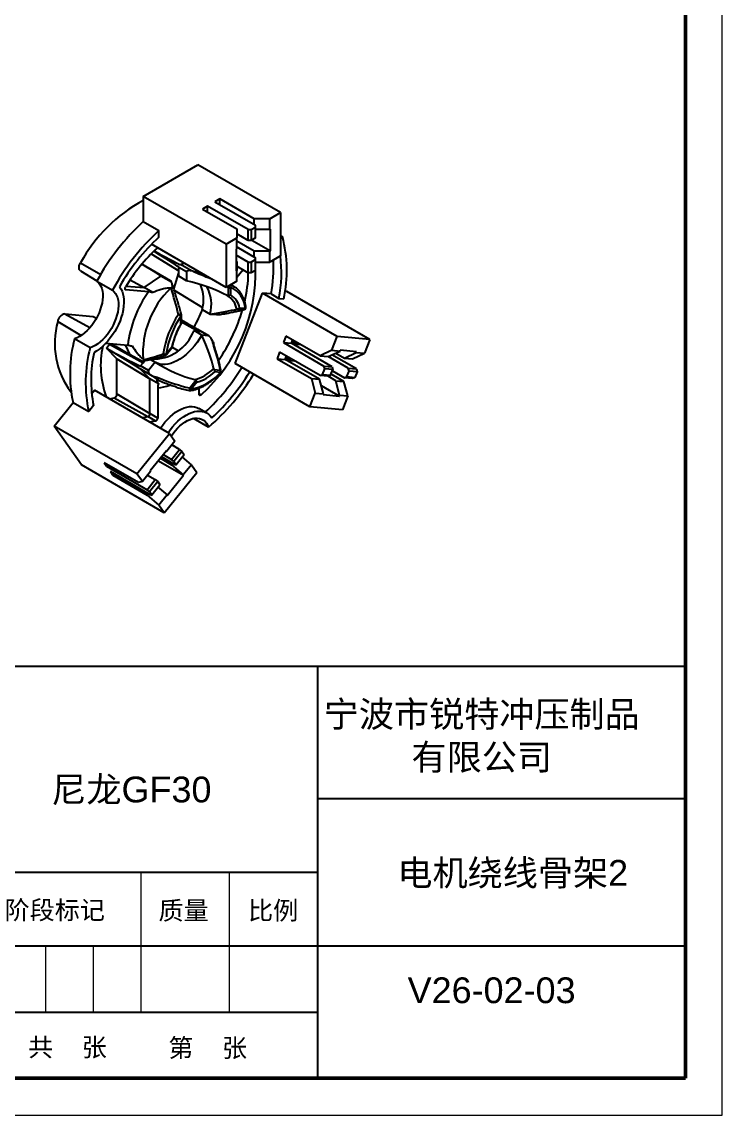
# Model space of a CAD drawing. Header units: millimetres. Extents: x 2522 to 3192, y 1532 to 1650.
# Drawn here: x 3153.6 to 3191.7, y 1531.6 to 1591 of the extents above; entities that cross this region are included whole.
import ezdxf

# ---------------------------------------------------------------- set-up
doc = ezdxf.new("R2010")
doc.units = ezdxf.units.MM
for name, color, linetype, lineweight in [('实线', 7, 'Continuous', 25), ('引导线', 6, 'Continuous', 9), ('文本', 3, 'Continuous', 15), ('粗实线', 9, 'Continuous', 50)]:
    doc.layers.add(name, color=color, linetype=linetype, lineweight=lineweight)
doc.styles.get("Standard").update_dxf_attribs({"font": 'arial.ttf'})

msp = doc.modelspace()

# ---------------------------------------------------------------- linework, layer by layer
at = {"color": 7, "linetype": 'Continuous', "lineweight": 25}
for p, q in [((3160.2063, 1581.5349), (3163.1761, 1583.2494)), ((3167.6733, 1580.6532), (3163.1761, 1583.2494)), ((3164.7035, 1578.9387), (3160.2063, 1581.5349)), ((3160.2063, 1581.5349), (3160.2063, 1580.171)), ((3164.3747, 1581.3941), (3164.0989, 1581.2349)), ((3164.0989, 1581.2349), (3166.3051, 1579.9613)), ((3166.2414, 1580.3164), (3164.3747, 1581.3941)), ((3164.3747, 1581.0757), (3164.3747, 1581.3941)), ((3163.6958, 1581.0022), (3163.4201, 1580.843)), ((3163.4201, 1580.843), (3165.2868, 1579.7654)), ((3165.902, 1579.7286), (3163.6958, 1581.0022)), ((3163.6958, 1580.6838), (3163.6958, 1581.0022)), ((3167.09, 1580.3164), (3167.6733, 1580.6532)), ((3167.6733, 1580.6532), (3167.6733, 1578.3016)), ((3160.2063, 1580.171), (3161.0548, 1579.6812)), ((3167.09, 1580.3164), (3166.2414, 1580.3164)), ((3166.2414, 1579.998), (3166.2414, 1580.3164)), ((3167.09, 1579.7285), (3167.09, 1580.3164)), ((3161.0548, 1579.3241), (3161.0548, 1579.6812)), ((3165.2868, 1579.7654), (3165.2868, 1579.2755)), ((3165.902, 1579.1407), (3165.2868, 1579.4958)), ((3165.902, 1579.7286), (3166.0717, 1579.7286)), ((3165.902, 1579.1407), (3165.902, 1579.7286)), ((3166.0717, 1579.7286), (3166.3051, 1579.8633)), ((3166.0717, 1579.7286), (3166.0717, 1579.1407)), ((3166.3051, 1579.8633), (3166.3051, 1579.9613)), ((3166.3051, 1579.2754), (3166.3051, 1579.8633)), ((3167.09, 1579.7285), (3166.3051, 1579.7285)), ((3167.1218, 1579.7469), (3167.09, 1579.7285)), ((3167.1218, 1578.5711), (3167.1218, 1579.7469)), ((3164.7035, 1576.5871), (3160.6488, 1578.9278)), ((3164.7035, 1578.9387), (3165.2868, 1579.2755)), ((3164.7035, 1578.9387), (3164.7035, 1576.5871)), ((3165.2868, 1578.6876), (3165.2868, 1579.2755)), ((3166.2414, 1578.5527), (3165.2868, 1579.1038)), ((3166.0717, 1579.1407), (3165.902, 1579.1407)), ((3166.3051, 1579.2754), (3166.0717, 1579.1407)), ((3166.1034, 1579.159), (3167.1218, 1578.5711)), ((3167.6733, 1579.398), (3167.7676, 1579.3436)), ((3167.7676, 1579.3436), (3167.6733, 1579.2699)), ((3160.6371, 1578.4129), (3162.1367, 1577.4888)), ((3165.2868, 1578.6876), (3165.255, 1578.6692)), ((3165.255, 1578.6692), (3165.255, 1577.4934)), ((3165.902, 1577.9649), (3165.255, 1578.3384)), ((3165.2868, 1578.7854), (3166.3051, 1578.1976)), ((3167.09, 1578.5527), (3166.2414, 1578.5527)), ((3166.2414, 1578.2343), (3166.2414, 1578.5527)), ((3167.1218, 1578.5711), (3167.09, 1578.5527)), ((3167.09, 1577.9648), (3167.09, 1578.5527)), ((3167.6733, 1578.3016), (3167.09, 1577.9648)), ((3161.6882, 1576.9463), (3160.1242, 1577.8492)), ((3162.5609, 1577.4306), (3162.1367, 1577.6755)), ((3162.1367, 1577.4888), (3162.1367, 1577.6755)), ((3162.817, 1577.4884), (3162.2304, 1577.8271)), ((3165.255, 1578.02), (3165.2868, 1578.0016)), ((3165.2868, 1578.0016), (3165.2868, 1577.5118)), ((3165.2868, 1577.7321), (3165.902, 1577.377)), ((3165.902, 1577.9649), (3166.0717, 1577.9649)), ((3165.902, 1577.377), (3165.902, 1577.9649)), ((3166.3051, 1578.0996), (3166.0717, 1577.9649)), ((3166.0717, 1577.9649), (3166.0717, 1577.377)), ((3166.3051, 1578.0996), (3166.3051, 1578.1976)), ((3166.3051, 1577.5117), (3166.3051, 1578.0996)), ((3166.3051, 1577.9648), (3167.09, 1577.9648)), ((3156.7852, 1577.4894), (3157.6873, 1576.9426)), ((3160.2487, 1576.5734), (3161.152, 1577.2045)), ((3161.7386, 1576.8659), (3161.152, 1577.2045)), ((3161.8578, 1576.4986), (3162.1367, 1577.383)), ((3162.1367, 1577.1948), (3162.1367, 1577.4888)), ((3162.5609, 1576.9499), (3162.1367, 1577.1948)), ((3162.5609, 1577.4306), (3162.5609, 1576.9499)), ((3162.9214, 1577.4676), (3162.817, 1577.4884)), ((3165.2868, 1577.5118), (3165.255, 1577.4934)), ((3165.2868, 1577.1464), (3165.6084, 1577.5465)), ((3165.2868, 1576.9239), (3165.2868, 1577.5118)), ((3166.0717, 1577.377), (3165.902, 1577.377)), ((3166.3051, 1577.5117), (3166.0717, 1577.377)), ((3157.6747, 1576.9198), (3158.5233, 1576.43)), ((3159.2713, 1576.6608), (3160.2487, 1576.5734)), ((3159.4853, 1576.995), (3160.2487, 1576.5734)), ((3160.7189, 1576.302), (3160.2487, 1576.5734)), ((3161.7666, 1576.801), (3161.7386, 1576.8659)), ((3165.2868, 1576.9239), (3164.7035, 1576.5871)), ((3164.8363, 1576.1231), (3164.8363, 1576.5669)), ((3164.9522, 1576.5848), (3164.9522, 1576.1765)), ((3165.2111, 1576.5892), (3164.988, 1576.7513)), ((3160.4896, 1576.3449), (3159.2517, 1576.4556)), ((3161.8777, 1576.438), (3163.4282, 1575.4888)), ((3164.7697, 1576.1422), (3164.7796, 1576.1366)), ((3165.1942, 1572.4451), (3166.6791, 1576.2723)), ((3167.1521, 1576.23), (3166.6791, 1576.2723)), ((3170.7521, 1573.9211), (3166.6791, 1576.2723)), ((3167.1521, 1576.23), (3167.5763, 1575.9851)), ((3167.5763, 1575.9851), (3167.8442, 1575.9612)), ((3168.0185, 1576.3595), (3167.9149, 1576.3688)), ((3172.5157, 1573.7634), (3168.0185, 1576.3595)), ((3163.4081, 1575.3858), (3163.8324, 1575.1409)), ((3165.668, 1575.3835), (3165.3352, 1575.4132)), ((3165.4409, 1575.4811), (3165.7472, 1575.4537)), ((3155.9409, 1575.1473), (3157.4741, 1575.0102)), ((3157.4741, 1575.0102), (3157.6549, 1574.9112)), ((3162.2486, 1574.6157), (3162.2486, 1575.024)), ((3162.2837, 1574.6362), (3162.2837, 1575.073)), ((3162.2837, 1574.7182), (3163.1831, 1574.2179)), ((3163.8324, 1575.1409), (3164.1929, 1575.1086)), ((3164.557, 1575.1405), (3164.4752, 1575.1292)), ((3164.6095, 1575.1546), (3164.557, 1575.1405)), ((3164.7091, 1575.1756), (3164.7411, 1575.1816)), ((3163.3869, 1573.9927), (3162.9626, 1574.2376)), ((3162.9626, 1574.2376), (3163.1831, 1574.2179)), ((3163.77, 1573.9521), (3163.1752, 1574.2955)), ((3163.1831, 1574.2179), (3163.3231, 1574.2054)), ((3163.7474, 1573.9604), (3163.3231, 1574.2054)), ((3157.3118, 1573.3075), (3156.4633, 1573.7974)), ((3158.1645, 1573.5545), (3159.3653, 1573.4471)), ((3163.7474, 1573.9604), (3163.3869, 1573.9927)), ((3163.9796, 1573.6523), (3163.936, 1573.7394)), ((3167.9572, 1573.9451), (3167.8193, 1573.5897)), ((3167.8193, 1573.5897), (3170.0255, 1572.3161)), ((3167.8193, 1573.5897), (3168.2602, 1573.5503)), ((3169.824, 1572.8675), (3167.9572, 1573.9451)), ((3168.2602, 1573.5503), (3168.3299, 1573.7299)), ((3170.4664, 1572.2767), (3168.2602, 1573.5503)), ((3168.294, 1573.6372), (3168.5304, 1573.5008)), ((3168.5318, 1573.6134), (3168.5203, 1573.5836)), ((3170.4604, 1573.1693), (3170.7521, 1573.9211)), ((3172.5157, 1573.7634), (3170.7521, 1573.9211)), ((3172.5157, 1573.7634), (3172.224, 1573.0116)), ((3158.1999, 1573.2883), (3158.3661, 1573.495)), ((3158.1999, 1573.2883), (3158.4102, 1573.1618)), ((3158.7744, 1572.7067), (3158.1999, 1573.2883)), ((3158.3661, 1573.495), (3160.1993, 1572.4954)), ((3159.1883, 1573.0979), (3160.0445, 1572.6036)), ((3160.0804, 1572.5921), (3159.4938, 1572.9308)), ((3161.4536, 1572.9751), (3161.7598, 1573.356)), ((3161.4623, 1572.9489), (3161.7864, 1573.3521)), ((3161.7732, 1573.3356), (3162.0748, 1573.1573)), ((3167.6178, 1573.0703), (3167.4799, 1572.7149)), ((3169.824, 1571.7967), (3167.6178, 1573.0703)), ((3168.5436, 1573.4967), (3168.7689, 1573.4765)), ((3170.4604, 1573.1693), (3169.824, 1572.8675)), ((3170.2649, 1572.828), (3170.9013, 1573.1299)), ((3170.4604, 1573.1693), (3170.9013, 1573.1299)), ((3171.7891, 1572.1584), (3170.4649, 1572.9229)), ((3170.674, 1573.0221), (3171.1467, 1572.7492)), ((3170.9013, 1573.1299), (3170.9172, 1573.1709)), ((3171.799, 1573.092), (3170.9172, 1573.1709)), ((3171.1467, 1572.7492), (3171.7831, 1573.051)), ((3171.5876, 1572.7098), (3172.224, 1573.0116)), ((3171.7831, 1573.051), (3171.799, 1573.092)), ((3171.7831, 1573.051), (3172.224, 1573.0116)), ((3158.7744, 1572.7067), (3160.5669, 1571.6232)), ((3158.7744, 1570.7997), (3158.7744, 1572.7067)), ((3160.0592, 1572.3212), (3160.1993, 1572.4954)), ((3160.4835, 1572.0762), (3160.0592, 1572.3212)), ((3160.131, 1572.5854), (3160.0804, 1572.5921)), ((3160.1993, 1572.4954), (3160.2964, 1572.6162)), ((3160.844, 1572.5247), (3160.4835, 1572.0762)), ((3160.588, 1572.6725), (3160.844, 1572.5247)), ((3160.7684, 1572.6523), (3160.7684, 1572.7141)), ((3169.2671, 1570.0938), (3165.1942, 1572.4451)), ((3167.4799, 1572.7149), (3169.3467, 1571.6373)), ((3167.4799, 1572.7149), (3167.9208, 1572.6755)), ((3167.9208, 1572.6755), (3167.9905, 1572.8552)), ((3169.7876, 1571.5978), (3167.9208, 1572.6755)), ((3167.9546, 1572.7624), (3168.191, 1572.626)), ((3168.1924, 1572.7386), (3168.1809, 1572.7088)), ((3168.2042, 1572.6219), (3168.4295, 1572.6017)), ((3169.824, 1572.8675), (3170.2649, 1572.828)), ((3171.3482, 1572.1979), (3170.2551, 1572.8289)), ((3171.1467, 1572.7492), (3171.5876, 1572.7098)), ((3160.5669, 1571.6232), (3160.033, 1572.1636)), ((3160.6196, 1571.8249), (3160.033, 1572.1636)), ((3160.7084, 1571.7639), (3160.6196, 1571.8249)), ((3164.0569, 1572.1185), (3164.3897, 1572.0888)), ((3164.3954, 1571.9696), (3164.0891, 1571.997)), ((3169.824, 1571.7967), (3169.9513, 1571.8571)), ((3170.2649, 1571.7573), (3169.824, 1571.7967)), ((3169.9513, 1571.8571), (3170.0679, 1572.1578)), ((3169.9513, 1571.8571), (3170.3922, 1571.8177)), ((3170.0679, 1572.1578), (3170.0255, 1572.3161)), ((3170.0255, 1572.3161), (3170.4664, 1572.2767)), ((3170.5088, 1572.1184), (3170.0679, 1572.1578)), ((3170.6694, 1571.519), (3170.2551, 1571.7582)), ((3170.3922, 1571.8177), (3170.2649, 1571.7573)), ((3170.3922, 1571.8177), (3170.5088, 1572.1184)), ((3171.1103, 1571.4796), (3170.4164, 1571.8802)), ((3170.4664, 1572.2767), (3170.5088, 1572.1184)), ((3170.4861, 1572.0598), (3171.1467, 1571.6784)), ((3171.1467, 1571.6784), (3171.274, 1571.7388)), ((3171.274, 1571.7388), (3171.3907, 1572.0395)), ((3171.274, 1571.7388), (3171.7149, 1571.6994)), ((3171.3907, 1572.0395), (3171.3482, 1572.1979)), ((3171.3482, 1572.1979), (3171.7891, 1572.1584)), ((3171.8316, 1572.0001), (3171.3907, 1572.0395)), ((3171.8316, 1572.0001), (3171.7149, 1571.6994)), ((3171.7891, 1572.1584), (3171.8316, 1572.0001)), ((3161.0371, 1571.3518), (3160.5669, 1571.6232)), ((3160.5669, 1569.7281), (3160.5669, 1571.6232)), ((3160.9912, 1571.1339), (3160.9912, 1569.4832)), ((3161.0067, 1571.5313), (3160.993, 1571.536)), ((3162.7262, 1571.1285), (3163.059, 1571.5425)), ((3163.1116, 1571.4327), (3162.8054, 1571.0517)), ((3169.3467, 1571.6373), (3169.5588, 1570.8456)), ((3169.3467, 1571.6373), (3169.7876, 1571.5978)), ((3169.9997, 1570.8062), (3169.7876, 1571.5978)), ((3169.8793, 1571.2557), (3170.8656, 1570.6863)), ((3170.8815, 1570.7273), (3170.6694, 1571.519)), ((3170.6694, 1571.519), (3171.1103, 1571.4796)), ((3171.3225, 1570.6879), (3171.1103, 1571.4796)), ((3171.5876, 1571.639), (3171.1467, 1571.6784)), ((3171.7149, 1571.6994), (3171.5876, 1571.639)), ((3157.3969, 1570.8106), (3157.5518, 1571.0032)), ((3161.6247, 1568.652), (3157.5518, 1571.0032)), ((3158.6236, 1570.5837), (3160.4572, 1569.5711)), ((3158.7744, 1570.7997), (3160.5669, 1569.7281)), ((3163.2398, 1570.7813), (3163.2398, 1571.1185)), ((3169.2671, 1570.0938), (3169.5588, 1570.8456)), ((3169.5588, 1570.8456), (3169.9997, 1570.8062)), ((3169.9838, 1570.7652), (3169.9997, 1570.8062)), ((3169.9838, 1570.7652), (3170.8656, 1570.6863)), ((3170.8656, 1570.6863), (3170.8815, 1570.7273)), ((3170.8815, 1570.7273), (3171.3225, 1570.6879)), ((3171.3225, 1570.6879), (3171.0308, 1569.9361)), ((3155.3639, 1569.0542), (3156.3868, 1570.3266)), ((3156.3868, 1570.3266), (3157.2353, 1569.8368)), ((3157.5031, 1570.17), (3157.2353, 1569.8368)), ((3163.6496, 1569.7641), (3163.2254, 1570.009)), ((3171.0308, 1569.9361), (3169.2671, 1570.0938)), ((3160.8815, 1569.3262), (3160.4572, 1569.5711)), ((3160.9912, 1569.4832), (3160.5669, 1569.7281)), ((3163.7512, 1568.9916), (3162.9299, 1569.4657)), ((3159.8611, 1566.458), (3155.3639, 1569.0542)), ((3156.8488, 1566.9414), (3155.3639, 1569.0542)), ((3159.8611, 1566.458), (3161.6247, 1568.652)), ((3161.9164, 1568.237), (3161.4755, 1567.6885)), ((3161.6247, 1568.652), (3161.9164, 1568.237)), ((3161.4596, 1567.7111), (3160.5778, 1566.6141)), ((3161.4755, 1567.6885), (3161.432, 1567.6768)), ((3161.4596, 1567.7111), (3161.4755, 1567.6885)), ((3161.7407, 1567.2394), (3162.1816, 1567.7879)), ((3162.1816, 1567.7879), (3161.7539, 1568.0348)), ((3162.3089, 1567.6786), (3161.8679, 1567.1301)), ((3162.1816, 1567.7879), (3162.3089, 1567.6786)), ((3162.3089, 1567.6786), (3162.4255, 1567.5126)), ((3159.9406, 1565.9861), (3158.0739, 1567.0638)), ((3158.0739, 1567.0638), (3158.2118, 1566.8676)), ((3161.0263, 1567.1721), (3162.393, 1566.3831)), ((3161.1321, 1567.3038), (3161.7407, 1566.9525)), ((3161.9422, 1566.9527), (3161.1962, 1567.3834)), ((3161.2897, 1567.4998), (3161.7407, 1567.2394)), ((3161.8679, 1567.1301), (3161.7407, 1567.2394)), ((3161.8047, 1567.0321), (3161.7407, 1566.9525)), ((3161.8679, 1567.1301), (3161.9846, 1566.9641)), ((3161.9846, 1566.9641), (3162.4255, 1567.5126)), ((3162.818, 1566.9542), (3162.3203, 1567.3817)), ((3161.346, 1564.3452), (3156.8488, 1566.9414)), ((3158.2758, 1566.9472), (3158.2118, 1566.8676)), ((3158.2118, 1566.8676), (3160.4179, 1565.594)), ((3158.4133, 1566.5808), (3158.5512, 1566.3847)), ((3160.6195, 1565.3072), (3158.4133, 1566.5808)), ((3158.6152, 1566.4643), (3158.5512, 1566.3847)), ((3158.5512, 1566.3847), (3160.4179, 1565.307)), ((3160.1528, 1566.043), (3159.8611, 1566.458)), ((3160.5937, 1566.5915), (3160.1528, 1566.043)), ((3160.4312, 1566.3894), (3160.8589, 1566.1425)), ((3160.5778, 1566.6141), (3160.5937, 1566.5915)), ((3161.346, 1564.3452), (3163.1097, 1566.5392)), ((3161.5112, 1565.2861), (3162.393, 1566.3831)), ((3161.7407, 1566.9525), (3162.3771, 1566.4057)), ((3161.9422, 1566.9527), (3161.9846, 1566.9641)), ((3162.818, 1566.9542), (3162.3771, 1566.4057)), ((3162.3771, 1566.4057), (3162.393, 1566.3831)), ((3162.818, 1566.9542), (3163.1097, 1566.5392)), ((3160.1528, 1566.043), (3159.9406, 1565.9861)), ((3160.4179, 1565.594), (3160.8589, 1566.1425)), ((3160.9861, 1566.0331), (3160.5452, 1565.4846)), ((3160.6619, 1565.3186), (3161.1028, 1565.8671)), ((3160.8589, 1566.1425), (3160.9861, 1566.0331)), ((3160.9861, 1566.0331), (3161.1028, 1565.8671)), ((3160.5452, 1565.4846), (3160.4179, 1565.594)), ((3160.482, 1565.3866), (3160.4179, 1565.307)), ((3160.4179, 1565.307), (3161.0543, 1564.7603)), ((3160.6619, 1565.3186), (3160.5452, 1565.4846)), ((3160.6195, 1565.3072), (3160.6619, 1565.3186)), ((3160.9976, 1565.7363), (3161.4952, 1565.3087)), ((3161.4952, 1565.3087), (3161.0543, 1564.7603)), ((3161.4952, 1565.3087), (3161.5112, 1565.2861)), ((3161.346, 1564.3452), (3161.0543, 1564.7603))]:
    msp.add_line(p, q, dxfattribs=at)
at = {"color": 8, "linetype": 'Continuous', "lineweight": 25}
for p, q in [((3156.7915, 1577.9279), (3157.8885, 1577.2953)), ((3162.2304, 1577.8271), (3162.4121, 1577.9099)), ((3159.2517, 1576.4556), (3159.2206, 1576.4735)), ((3165.693, 1575.3867), (3165.668, 1575.3835)), ((3155.5508, 1574.73), (3156.8233, 1573.9762)), ((3155.9409, 1575.1473), (3157.2984, 1574.4007)), ((3168.3184, 1573.7002), (3168.5203, 1573.5836)), ((3159.4938, 1572.9308), (3159.2318, 1573.4591)), ((3167.979, 1572.8254), (3168.1809, 1572.7088)), ((3163.3494, 1570.7509), (3163.2398, 1570.8142))]:
    msp.add_line(p, q, dxfattribs=at)
at = {"color": 7, "linetype": 'Continuous', "lineweight": 25, "flags": 128}
for points in [[(3156.7852, 1577.4894), (3156.7538, 1577.5163), (3156.7261, 1577.5635), (3156.7118, 1577.624), (3156.7115, 1577.6947), (3156.7253, 1577.7716), (3156.7525, 1577.8508), (3156.7915, 1577.9279)], [(3157.6747, 1576.9198), (3157.7624, 1576.8454), (3157.8377, 1576.7536), (3157.8998, 1576.6454), (3157.9478, 1576.5222), (3157.9813, 1576.3854), (3157.9998, 1576.2367), (3158.0032, 1576.0778), (3157.9912, 1575.9107), (3157.9642, 1575.7373), (3157.9225, 1575.5597), (3157.8664, 1575.3801), (3157.7968, 1575.2007), (3157.7144, 1575.0234), (3157.6202, 1574.8505), (3157.5154, 1574.6841), (3157.4011, 1574.5261), (3157.2789, 1574.3785), (3157.1501, 1574.2429), (3157.0162, 1574.1211), (3156.879, 1574.0145), (3156.74, 1573.9243), (3156.6008, 1573.8516), (3156.4633, 1573.7974)], [(3158.9126, 1576.6257), (3158.9875, 1576.5134), (3159.0487, 1576.3855), (3159.0958, 1576.2434), (3159.1283, 1576.0883), (3159.1459, 1575.9217), (3159.1484, 1575.7453), (3159.1358, 1575.5608), (3159.1083, 1575.3698), (3159.066, 1575.1744), (3159.0094, 1574.9763), (3158.939, 1574.7774), (3158.8555, 1574.5797), (3158.7597, 1574.3851), (3158.6526, 1574.1955), (3158.5352, 1574.0126), (3158.4085, 1573.8382), (3158.2739, 1573.6741), (3158.1325, 1573.5217), (3157.9859, 1573.3826), (3157.8353, 1573.2582), (3157.6823, 1573.1495), (3157.5283, 1573.0576)], [(3159.2517, 1576.4556), (3159.2358, 1576.4601), (3159.2232, 1576.4702), (3159.2143, 1576.4856), (3159.2098, 1576.5052), (3159.2099, 1576.528), (3159.2145, 1576.5529), (3159.2235, 1576.5784), (3159.2362, 1576.6032)], [(3165.2003, 1576.597), (3165.2005, 1576.5969), (3165.2111, 1576.5892)], [(3158.5233, 1576.43), (3158.6109, 1576.3556), (3158.6862, 1576.2637), (3158.7483, 1576.1556), (3158.7964, 1576.0324), (3158.8299, 1575.8956), (3158.8484, 1575.7468), (3158.8517, 1575.588), (3158.8398, 1575.4208), (3158.8128, 1575.2475), (3158.771, 1575.0699), (3158.7149, 1574.8903), (3158.6453, 1574.7108), (3158.5629, 1574.5336), (3158.4687, 1574.3607), (3158.3639, 1574.1943), (3158.2497, 1574.0363), (3158.1274, 1573.8886), (3157.9986, 1573.7531), (3157.8648, 1573.6313), (3157.7275, 1573.5246), (3157.5885, 1573.4344), (3157.4494, 1573.3618), (3157.3118, 1573.3075)], [(3163.3869, 1573.9927), (3163.2648, 1573.7915), (3163.1327, 1573.5982), (3162.9917, 1573.4145), (3162.8431, 1573.2421), (3162.6881, 1573.0824), (3162.5281, 1572.9368), (3162.3645, 1572.8066), (3162.1987, 1572.693), (3162.0322, 1572.5969), (3161.8664, 1572.5191), (3161.7028, 1572.4604), (3161.5428, 1572.4213), (3161.3878, 1572.402), (3161.2392, 1572.4028), (3161.0982, 1572.4237), (3160.9661, 1572.4644), (3160.844, 1572.5247)], [(3168.5203, 1573.5836), (3168.5151, 1573.5675), (3168.5123, 1573.5519), (3168.5119, 1573.5372), (3168.5139, 1573.5242), (3168.5183, 1573.5132), (3168.5249, 1573.5048), (3168.5334, 1573.4992), (3168.5436, 1573.4967)], [(3168.1809, 1572.7088), (3168.1757, 1572.6927), (3168.1729, 1572.6771), (3168.1725, 1572.6624), (3168.1745, 1572.6494), (3168.1789, 1572.6384), (3168.1855, 1572.63), (3168.194, 1572.6244), (3168.2042, 1572.6219)], [(3158.3614, 1570.5358), (3158.3818, 1570.5387), (3158.6236, 1570.5837)], [(3163.3494, 1570.7509), (3163.33, 1570.7356), (3163.3102, 1570.7254), (3163.2913, 1570.7209), (3163.2741, 1570.7224), (3163.2597, 1570.7297), (3163.2488, 1570.7424), (3163.2421, 1570.7599), (3163.2398, 1570.7813)], [(3161.1343, 1568.9351), (3161.2434, 1569.0902), (3161.3755, 1569.2579), (3161.5148, 1569.4144), (3161.6598, 1569.558), (3161.8092, 1569.6875), (3161.9616, 1569.8016), (3162.1155, 1569.8991), (3162.2693, 1569.9792), (3162.4217, 1570.0411), (3162.5711, 1570.0841), (3162.7161, 1570.1079), (3162.8554, 1570.1123), (3162.9875, 1570.0971), (3163.1113, 1570.0626), (3163.2254, 1570.009)], [(3160.1299, 1569.5149), (3160.2172, 1569.5264), (3160.4572, 1569.5711)], [(3161.5586, 1568.6901), (3161.6677, 1568.8453), (3161.7998, 1569.013), (3161.939, 1569.1695), (3162.0841, 1569.3131), (3162.2335, 1569.4426), (3162.3859, 1569.5566), (3162.5397, 1569.6542), (3162.6936, 1569.7343), (3162.8459, 1569.7961), (3162.9954, 1569.8392), (3163.1404, 1569.863), (3163.2797, 1569.8673), (3163.4118, 1569.8522), (3163.5355, 1569.8176), (3163.6497, 1569.7641), (3163.7531, 1569.692), (3163.8449, 1569.6021), (3163.9241, 1569.4953)], [(3161.728, 1568.505), (3161.8188, 1568.6365), (3161.9377, 1568.7889), (3162.0638, 1568.9299), (3162.1957, 1569.0579), (3162.3316, 1569.1713), (3162.4701, 1569.2688), (3162.6094, 1569.3492), (3162.7478, 1569.4116), (3162.8838, 1569.4551), (3163.0156, 1569.4794), (3163.1418, 1569.484), (3163.2607, 1569.4689), (3163.371, 1569.4344), (3163.4713, 1569.3807), (3163.5605, 1569.3087), (3163.6375, 1569.219), (3163.7013, 1569.1129), (3163.7512, 1568.9916)], [(3160.8815, 1569.3262), (3160.6415, 1569.2815), (3160.5542, 1569.27)]]:
    msp.add_lwpolyline(points, dxfattribs=at)
at = {"color": 8, "linetype": 'Continuous', "lineweight": 25, "flags": 128}
for points in [[(3164.9488, 1576.7287), (3165.0692, 1576.6763), (3165.2003, 1576.597)], [(3162.1183, 1575.1148), (3162.1476, 1575.1249), (3162.178, 1575.1314), (3162.2074, 1575.134), (3162.2339, 1575.1325), (3162.2556, 1575.1269), (3162.2711, 1575.1177), (3162.2793, 1575.1054), (3162.2796, 1575.1043)], [(3164.74, 1575.1816), (3164.739, 1575.1814), (3164.724, 1575.1805)], [(3161.4536, 1572.9751), (3161.4584, 1572.9676), (3161.4617, 1572.9611), (3161.4634, 1572.9557), (3161.4635, 1572.9514), (3161.4623, 1572.9489)], [(3164.3967, 1571.935), (3164.399, 1571.9383), (3164.4009, 1571.9463), (3164.3996, 1571.9569), (3164.3954, 1571.9696)]]:
    msp.add_lwpolyline(points, dxfattribs=at)
at = {"color": 7, "linetype": 'Continuous', "lineweight": 25}
for centre, radius, start, end in [((3164.2676, 1573.7976), 8.5412, 118.39225, 151.080832), ((3168.6571, 1570.9797), 12.4858, 132.596471, 151.592118), ((3169.5056, 1570.4899), 12.4858, 132.596471, 151.592118), ((3169.1099, 1570.7299), 11.779, 133.145419, 149.964489), ((3161.0579, 1577.4997), 6.9584, 347.226013, 15.365797), ((3167.3802, 1571.7372), 9.4869, 132.444589, 149.142124), ((3160.4963, 1577.3943), 7.2189, 348.743036, 7.153871), ((3157.3325, 1577.4139), 8.9777, 312.083252, 1.931091), ((3159.5819, 1577.6831), 7.7083, 349.134653, 2.912059), ((3159.0569, 1577.4301), 6.8559, 346.418926, 359.556331), ((3165.0782, 1573.0114), 4.8946, 133.788215, 183.800425), ((3161.4301, 1575.9229), 2.0496, 344.808787, 23.540517), ((3161.9931, 1575.6738), 1.9149, 343.839531, 29.793885), ((3164.8675, 1576.7484), 0.1842, 260.228809, 297.357353), ((3164.4573, 1575.392), 1.2914, 2.736508, 67.464826), ((3165.4751, 1572.7436), 6.1501, 144.157131, 173.431509), ((3164.3569, 1575.2386), 1.1108, 12.606252, 57.595083), ((3153.9915, 1579.3967), 10.2603, 330.96557, 336.91188), ((3156.0264, 1578.2207), 9.9917, 325.905732, 343.375808), ((3165.648, 1575.4858), 0.1043, 281.074425, 342.059295), ((3165.6623, 1575.5027), 0.12, 284.836072, 0), ((3165.6623, 1575.5027), 0.12, 0, 7.979181), ((3159.7459, 1573.542), 4.3601, 164.189161, 217.269625), ((3156.0278, 1574.6751), 0.4801, 100.430501, 173.441821), ((3166.2715, 1572.2788), 5.0291, 145.672625, 171.916016), ((3166.2237, 1572.3031), 4.8171, 145.60771, 171.980934), ((3161.5986, 1574.2304), 1.0258, 50.682962, 59.560011), ((3162.1637, 1575.073), 0.12, 0, 15.087936), ((3160.6761, 1575.1327), 2.4555, 269.113939, 338.621337), ((3165.9685, 1572.4478), 4.3056, 149.7665, 167.822143), ((3163.7266, 1571.901), 7.5068, 165.367544, 192.106595), ((3164.5751, 1571.4112), 7.5068, 165.367544, 192.106595), ((3164.2875, 1571.5548), 6.9243, 167.464889, 191.536786), ((3162.8403, 1572.3508), 4.9541, 167.861851, 200.291373), ((3161.3866, 1573.1799), 0.2155, 244.079999, 288.119168), ((3161.3688, 1573.024), 0.12, 290.34549, 321.205428), ((3162.244, 1573.8602), 2.864, 281.303454, 318.69117), ((3162.3533, 1573.8904), 2.4045, 285.647885, 314.346739), ((3162.3719, 1573.8428), 2.5211, 287.061938, 312.932686), ((3155.6433, 1578.341), 11.6497, 312.904319, 328.374119), ((3155.8878, 1578.1624), 12.0805, 310.610901, 328.586038), ((3156.099, 1578.0737), 11.6112, 312.370509, 328.386799), ((3164.2601, 1572.0229), 0.1454, 338.49804, 26.962392), ((3164.3105, 1572.0186), 0.12, 315.896, 0), ((3164.3105, 1572.0186), 0.12, 0, 9.707592), ((3162.5452, 1570.9951), 1.6491, 155.619883, 160.17804), ((3158.5379, 1570.8042), 0.2366, 291.241973, 358.896527), ((3162.7205, 1571.1007), 0.12, 258.114518, 277.000849), ((3162.4872, 1570.8027), 0.404, 38.037695, 53.72483), ((3160.3949, 1569.7314), 0.172, 291.241732, 358.896717), ((3160.8192, 1569.4865), 0.172, 291.241732, 358.896717)]:
    msp.add_arc(centre, radius, start, end, dxfattribs=at)
at = {"color": 8, "linetype": 'Continuous', "lineweight": 25}
for centre, radius, start, end in [((3164.9403, 1576.7488), 1.801, 158.252834, 161.898672), ((3161.7816, 1576.5028), 0.0714, 24.339761, 95.651917), ((3163.5988, 1577.3573), 1.4684, 327.43025, 333.857577), ((3164.8421, 1576.6459), 0.1259, 330.956184, 38.388472), ((3164.2376, 1575.2159), 1.0687, 10.246637, 59.508423), ((3165.7084, 1575.5154), 0.0729, 302.160523, 3.088913), ((3162.2234, 1575.0792), 0.0606, 294.524898, 354.154677), ((3161.3921, 1573.0132), 0.1033, 195.236927, 280.256101), ((3164.0194, 1573.3517), 0.053, 22.35906, 73.730407), ((3160.2804, 1572.6983), 0.0837, 242.699398, 278.677089), ((3164.3585, 1572.0241), 0.0718, 11.792479, 64.26971), ((3160.8149, 1573.4286), 2.3015, 274.392794, 291.169306), ((3194.2434, 1564.4549), 32.216, 168.044515, 168.308373), ((3162.7178, 1571.0692), 0.0894, 281.230198, 348.683454)]:
    msp.add_arc(centre, radius, start, end, dxfattribs=at)
at = {"color": 7, "linetype": 'Continuous', "lineweight": 25}
for centre, major_axis, ratio, start_param, end_param in [((3157.3603, 1580.5308), (4.7762, -2.8561), 0.0151123, 0.0090367, 0.7816211), ((3157.3603, 1580.5308), (4.8707, -2.7032), 0.013391, 5.5017483, 6.2732911), ((3156.2997, 1579.9185), (4.8529, -2.7134), 0.0166634, 6.2751127, 6.9562026), ((3162.7928, 1577.3947), (0.2311, -0.0433), 0.4107788, 1.5428166, 3.2183327), ((3161.7321, 1576.7824), (-0.0524, 0.1655), 0.2019379, 5.1758749, 6.0659115), ((3161.5824, 1575.1089), (4.8057, -0.8991), 0.4102814, 0.9239104, 1.4429589), ((3161.5387, 1575.171), (4.223, 0.4281), 0.072975, 5.2791394, 5.7981879), ((3160.3763, 1575.0206), (5.797, 0.5904), 0.0724335, 5.5530386, 5.8551281), ((3158.4195, 1576.9023), (4.9042, -2.6969), 0.0052984, 6.2711143, 6.9494283), ((3164.3823, 1575.1331), (0.2031, 0.0206), 0.073042, 3.504308, 5.1798241), ((3154.7101, 1575.8217), (4.7838, -2.8915), 0.007461, 5.6157029, 6.2949096), ((3161.4514, 1574.946), (-2.4295, 3.9866), 0.2690752, 3.7925819, 4.3116304), ((3163.8519, 1573.7663), (-0.1169, 0.1917), 0.2693801, 4.4110851, 6.0866012), ((3155.2405, 1575.0671), (4.7928, -2.9039), 0.0030923, 0.01228, 0.850038), ((3155.2405, 1575.0671), (4.819, -2.7456), 0.0208798, 5.4420746, 6.2798326), ((3160.8098, 1576.1379), (-3.332, 5.481), 0.2666187, 3.7345113, 4.0366008), ((3160.1426, 1572.6856), (0.123, 0.0553), 0.6239313, 3.5641942, 3.9307946), ((3161.5387, 1574.9964), (3.96, -2.9905), 0.490641, 4.9019723, 5.4210208), ((3160.6729, 1571.931), (0.1905, -0.1438), 0.4912426, 3.1267003, 4.8022164), ((3160.3763, 1575.8876), (5.4422, -4.1114), 0.4858011, 5.1794186, 5.4815082)]:
    msp.add_ellipse(centre, major_axis=major_axis, ratio=ratio, start_param=start_param, end_param=end_param, dxfattribs=at)
at = {"color": 8, "linetype": 'Continuous', "lineweight": 25}
for start_param, end_param in [(1.0250951, 1.1646979), (0.8626083, 0.8805454)]:
    msp.add_ellipse((3160.1596, 1575.329), major_axis=(6.6059, -1.2308), ratio=0.4062791, start_param=start_param, end_param=end_param, dxfattribs=at)
at = {"color": 7, "linetype": 'Continuous', "lineweight": 25}
for points in [[(3163.2285, 1577.3083), (3163.1192, 1577.3491), (3163.0169, 1577.4025), (3162.9214, 1577.4676)], [(3161.7202, 1576.5376), (3161.7105, 1576.54), (3161.7009, 1576.5424), (3161.6912, 1576.5448)], [(3162.1183, 1575.1148), (3161.9919, 1575.6245), (3161.8577, 1576.0965), (3161.7202, 1576.5376)], [(3164.8363, 1576.1231), (3164.8786, 1576.1241), (3164.9233, 1576.146), (3164.9522, 1576.1765)], [(3165.3352, 1575.4132), (3165.3149, 1575.4112), (3165.2999, 1575.4086), (3165.2893, 1575.406)], [(3165.3352, 1575.4132), (3165.3755, 1575.4172), (3165.4162, 1575.4448), (3165.4409, 1575.4811)], [(3164.557, 1575.1405), (3164.5972, 1575.154), (3164.6526, 1575.1673), (3164.724, 1575.1805)], [(3164.0342, 1573.4025), (3164.0028, 1573.4925), (3163.9849, 1573.5756), (3163.9796, 1573.6523)], [(3159.3653, 1573.4471), (3159.4285, 1573.4415), (3159.5064, 1573.427), (3159.5946, 1573.4042)], [(3160.219, 1572.6684), (3160.5523, 1572.7319), (3160.9088, 1572.8321), (3161.2924, 1572.9861)], [(3160.1945, 1572.687), (3160.2026, 1572.6808), (3160.2108, 1572.6746), (3160.219, 1572.6684)], [(3160.7084, 1571.7639), (3160.8242, 1571.751), (3160.9359, 1571.722), (3161.0431, 1571.6758)], [(3164.0569, 1572.1185), (3164.0817, 1572.0825), (3164.0933, 1572.0351), (3164.0891, 1571.997)], [(3161.0238, 1571.5234), (3161.0181, 1571.526), (3161.0124, 1571.5287), (3161.0067, 1571.5313)], [(3163.059, 1571.5425), (3163.0444, 1571.5594), (3163.0237, 1571.5695), (3163.0019, 1571.575)], [(3163.059, 1571.5425), (3163.088, 1571.5089), (3163.1075, 1571.466), (3163.1116, 1571.4327)]]:
    msp.add_open_spline(points, degree=3, dxfattribs=at)
for points, knots in [([(3162.9214, 1577.4676), (3162.9572, 1577.4618), (3163.0296, 1577.4499), (3163.1311, 1577.442), (3163.1951, 1577.4422), (3163.222, 1577.4423)], [0, 0, 0, 0, 0.3611938, 0.7307768, 1, 1, 1, 1]), ([(3161.6912, 1576.5448), (3161.6511, 1576.5548), (3161.6065, 1576.555), (3161.5193, 1576.5492), (3161.4763, 1576.5429), (3161.3478, 1576.5196), (3161.2648, 1576.4982), (3161.0222, 1576.4269), (3160.8668, 1576.3688), (3160.7189, 1576.302)], [0, 0, 0, 0, 0.125, 0.125, 0.25, 0.25, 0.5, 0.5, 1, 1, 1, 1]), ([(3161.7202, 1576.5376), (3161.7232, 1576.5369), (3161.7264, 1576.5363), (3161.7297, 1576.5361), (3161.733, 1576.5359), (3161.7365, 1576.536), (3161.7399, 1576.5366), (3161.7428, 1576.5372), (3161.7457, 1576.5381), (3161.7483, 1576.5393), (3161.7514, 1576.5406), (3161.7541, 1576.5424), (3161.7565, 1576.5443), (3161.7605, 1576.5476), (3161.7636, 1576.5514), (3161.7661, 1576.5553), (3161.77, 1576.5613), (3161.7726, 1576.5676), (3161.7746, 1576.5739)], [0, 0, 0, 0, 0.00001678853, 0.00001678853, 0.00001678853, 0.00003385531, 0.00003385531, 0.00003385531, 0.00004908839, 0.00004908839, 0.00004908839, 0.00006741658, 0.00006741658, 0.00006741658, 0.0000991218, 0.0000991218, 0.0000991218, 0.00014899221, 0.00014899221, 0.00014899221, 0.00014899221]), ([(3161.7746, 1576.5739), (3161.7868, 1576.6123), (3161.7896, 1576.6505), (3161.788, 1576.7266), (3161.7822, 1576.7647), (3161.7666, 1576.801)], [0, 0, 0, 0, 0.5, 0.5, 1, 1, 1, 1]), ([(3161.8467, 1576.5327), (3161.8437, 1576.5416), (3161.8295, 1576.5834), (3161.8067, 1576.6588), (3161.7881, 1576.7305), (3161.7798, 1576.7626)], [0, 0, 0, 0, 0.1303153, 0.611451, 1, 1, 1, 1]), ([(3162.2796, 1575.1043), (3162.2646, 1575.1593), (3162.2204, 1575.3218), (3162.144, 1575.5893), (3162.0482, 1575.9086), (3161.9487, 1576.2255), (3161.8804, 1576.4308), (3161.8467, 1576.5322)], [0, 0, 0, 0, 0.1081092, 0.3192902, 0.5403284, 0.7728305, 1, 1, 1, 1]), ([(3165.7811, 1575.5193), (3165.7761, 1575.5524), (3165.7614, 1575.6479), (3165.7265, 1575.7982), (3165.672, 1575.9658), (3165.6039, 1576.1209), (3165.5226, 1576.2622), (3165.4292, 1576.3894), (3165.3231, 1576.4992), (3165.2459, 1576.5682), (3165.2015, 1576.5958), (3165.1992, 1576.5972)], [0, 0, 0, 0, 0.0706081, 0.2040017, 0.3372495, 0.4700582, 0.6021981, 0.7334606, 0.8637288, 0.9930464, 1, 1, 1, 1]), ([(3160.7189, 1576.302), (3160.6747, 1576.3134), (3160.6336, 1576.3226), (3160.5569, 1576.3369), (3160.5211, 1576.3421), (3160.4896, 1576.3449)], [0, 0, 0, 0, 0.5, 0.5, 1, 1, 1, 1]), ([(3164.7732, 1576.1404), (3164.7839, 1576.1347), (3164.7953, 1576.13), (3164.8068, 1576.1269), (3164.8166, 1576.1243), (3164.8267, 1576.1229), (3164.8363, 1576.1231)], [0, 0, 0, 0, 0.00006050247, 0.00006050247, 0.00006050247, 0.00011136818, 0.00011136818, 0.00011136818, 0.00011136818]), ([(3164.7401, 1575.1816), (3164.7878, 1575.1905), (3164.924, 1575.2159), (3165.1337, 1575.2574), (3165.3593, 1575.3055), (3165.5447, 1575.3484), (3165.649, 1575.3753), (3165.693, 1575.3867)], [0, 0, 0, 0, 0.1324183, 0.3782185, 0.6131177, 0.8367017, 1, 1, 1, 1]), ([(3164.6102, 1575.152), (3164.6189, 1575.1545), (3164.6424, 1575.1614), (3164.6773, 1575.1696), (3164.7057, 1575.1749), (3164.7091, 1575.1756)], [0, 0, 0, 0, 0.3398778, 0.9223164, 1, 1, 1, 1]), ([(3161.7873, 1573.353), (3161.791, 1573.3721), (3161.8075, 1573.4565), (3161.8458, 1573.6089), (3161.9068, 1573.81), (3161.9802, 1574.0118), (3162.0649, 1574.2129), (3162.1608, 1574.4114), (3162.2352, 1574.5497), (3162.2774, 1574.6213), (3162.2821, 1574.6292)], [0, 0, 0, 0, 0.0455993, 0.201126, 0.3568062, 0.5126092, 0.6685122, 0.8244885, 0.9805098, 1, 1, 1, 1]), ([(3162.2825, 1574.6361), (3162.2829, 1574.635), (3162.2849, 1574.6289), (3162.2746, 1574.6213), (3162.2595, 1574.6169), (3162.249, 1574.6158), (3162.2486, 1574.6157)], [0, 0, 0, 0, 0.0964603, 0.5157197, 0.9798165, 1, 1, 1, 1]), ([(3163.9796, 1573.6523), (3163.993, 1573.6217), (3164.0164, 1573.5683), (3164.0295, 1573.509), (3164.0351, 1573.4836)], [0, 0, 0, 0, 0.5720297, 1, 1, 1, 1]), ([(3159.5946, 1573.4042), (3159.6721, 1573.2893), (3159.7586, 1573.1714), (3159.9039, 1572.9897), (3159.9551, 1572.9279), (3160.0383, 1572.8351), (3160.0672, 1572.8039), (3160.1282, 1572.7429), (3160.1607, 1572.7125), (3160.1945, 1572.687)], [0, 0, 0, 0, 0.5, 0.5, 0.75, 0.75, 0.875, 0.875, 1, 1, 1, 1]), ([(3161.7866, 1573.3532), (3161.7854, 1573.3521), (3161.7828, 1573.3498), (3161.7692, 1573.3531), (3161.7602, 1573.3559), (3161.7598, 1573.356)], [0, 0, 0, 0, 0.452695, 0.9771887, 1, 1, 1, 1]), ([(3164.0688, 1573.3717), (3164.0656, 1573.3805), (3164.0516, 1573.4197), (3164.0431, 1573.4559), (3164.0366, 1573.4839)], [0, 0, 0, 0, 0.2253426, 1, 1, 1, 1]), ([(3164.4288, 1572.0388), (3164.4206, 1572.0848), (3164.396, 1572.2217), (3164.3432, 1572.4591), (3164.265, 1572.7571), (3164.1735, 1573.0627), (3164.1026, 1573.2711), (3164.0683, 1573.3718)], [0, 0, 0, 0, 0.1083293, 0.3223328, 0.5459002, 0.7805349, 1, 1, 1, 1]), ([(3160.131, 1572.5854), (3160.1593, 1572.5817), (3160.1809, 1572.585), (3160.2174, 1572.5986), (3160.2332, 1572.6081), (3160.242, 1572.6239)], [0, 0, 0, 0, 0.5, 0.5, 1, 1, 1, 1]), ([(3160.1954, 1572.5902), (3160.1973, 1572.5909), (3160.2277, 1572.6028), (3160.2604, 1572.6102), (3160.2872, 1572.6144), (3160.2926, 1572.6152)], [0, 0, 0, 0, 0.0524889, 0.8098486, 1, 1, 1, 1]), ([(3160.242, 1572.6239), (3160.2434, 1572.6265), (3160.2445, 1572.6295), (3160.2444, 1572.6332), (3160.2444, 1572.6354), (3160.2441, 1572.6378), (3160.243, 1572.6407), (3160.2423, 1572.6426), (3160.2413, 1572.6448), (3160.2398, 1572.6472), (3160.2387, 1572.6491), (3160.2372, 1572.6511), (3160.2355, 1572.6531), (3160.2338, 1572.6552), (3160.2318, 1572.6573), (3160.2297, 1572.6593), (3160.2272, 1572.6618), (3160.2244, 1572.6642), (3160.2217, 1572.6663), (3160.2208, 1572.6671), (3160.2199, 1572.6678), (3160.219, 1572.6684)], [0, 0, 0, 0, 0.00004878301, 0.00004878301, 0.00004878301, 0.00007663071, 0.00007663071, 0.00007663071, 0.00009554577, 0.00009554577, 0.00009554577, 0.00011004915, 0.00011004915, 0.00011004915, 0.0001246182, 0.0001246182, 0.0001246182, 0.00014250014, 0.00014250014, 0.00014250014, 0.00014830304, 0.00014830304, 0.00014830304, 0.00014830304]), ([(3160.2931, 1572.6156), (3160.3394, 1572.6234), (3160.4708, 1572.6454), (3160.6899, 1572.6918), (3160.9486, 1572.7588), (3161.1875, 1572.8315), (3161.3426, 1572.8872), (3161.4105, 1572.9115)], [0, 0, 0, 0, 0.1324149, 0.3757245, 0.6079087, 0.8283456, 1, 1, 1, 1]), ([(3160.9938, 1571.5543), (3160.9493, 1571.5892), (3160.9025, 1571.6242), (3160.8071, 1571.6944), (3160.758, 1571.7298), (3160.7084, 1571.7639)], [0, 0, 0, 0, 0.5, 0.5, 1, 1, 1, 1]), ([(3162.7352, 1570.9816), (3162.7653, 1570.9858), (3162.8516, 1570.9978), (3162.9969, 1571.0313), (3163.1712, 1571.0873), (3163.3475, 1571.1605), (3163.5248, 1571.2502), (3163.7018, 1571.3559), (3163.8776, 1571.4767), (3164.051, 1571.6119), (3164.218, 1571.7581), (3164.3323, 1571.8689), (3164.3902, 1571.9284), (3164.3967, 1571.935)], [0, 0, 0, 0, 0.0555305, 0.1590503, 0.2628725, 0.3670251, 0.4713658, 0.5757869, 0.6802023, 0.7845717, 0.8888779, 0.9876267, 1, 1, 1, 1]), ([(3164.0341, 1572.1709), (3164.0359, 1572.1622), (3164.0388, 1572.1528), (3164.043, 1572.1432), (3164.0466, 1572.1351), (3164.0513, 1572.1267), (3164.0569, 1572.1185)], [0, 0, 0, 0, 0.00006050247, 0.00006050247, 0.00006050247, 0.00011136818, 0.00011136818, 0.00011136818, 0.00011136818]), ([(3160.9731, 1571.5429), (3160.9727, 1571.543), (3160.959, 1571.5478), (3160.9521, 1571.5416), (3160.9382, 1571.5236), (3160.9553, 1571.4714), (3160.9984, 1571.4034), (3161.0307, 1571.3603), (3161.0371, 1571.3518)], [0, 0, 0, 0, 0.0025013, 0.1080685, 0.214134, 0.56346, 0.9138444, 1, 1, 1, 1]), ([(3161.0371, 1571.3518), (3161.022, 1571.3223), (3161.0105, 1571.2891), (3160.995, 1571.2155), (3160.9912, 1571.1757), (3160.9912, 1571.1339)], [0, 0, 0, 0, 0.5, 0.5, 1, 1, 1, 1]), ([(3161.0238, 1571.5234), (3161.0256, 1571.5225), (3161.0271, 1571.5219), (3161.0283, 1571.5215), (3161.0295, 1571.5212), (3161.0303, 1571.5212), (3161.0305, 1571.5216), (3161.0307, 1571.5219), (3161.0304, 1571.5226), (3161.0296, 1571.5236), (3161.0288, 1571.5247), (3161.0273, 1571.5263), (3161.0256, 1571.5279), (3161.0226, 1571.5308), (3161.0187, 1571.5341), (3161.0147, 1571.5375), (3161.0082, 1571.5429), (3161.0011, 1571.5486), (3160.9938, 1571.5543)], [0, 0, 0, 0, 0.00001678853, 0.00001678853, 0.00001678853, 0.00003385531, 0.00003385531, 0.00003385531, 0.00004908839, 0.00004908839, 0.00004908839, 0.00006741658, 0.00006741658, 0.00006741658, 0.0000991218, 0.0000991218, 0.0000991218, 0.00014899221, 0.00014899221, 0.00014899221, 0.00014899221]), ([(3161.9903, 1571.1719), (3161.8858, 1571.2038), (3161.5576, 1571.3039), (3161.2401, 1571.4344), (3161.0238, 1571.5234)], [0, 0, 0, 0, 0.3183919, 1, 1, 1, 1]), ([(3161.9889, 1571.1681), (3161.9967, 1571.1655), (3162.1298, 1571.1213), (3162.3654, 1571.0581), (3162.595, 1571.0061), (3162.6958, 1570.9833)], [0, 0, 0, 0, 0.0338094, 0.5756567, 1, 1, 1, 1])]:
    msp.add_open_spline(points, degree=3, knots=knots, dxfattribs=at)
at = {"layer": '实线'}
for p, q in [((3117.6796, 1556.0143), (3189.6796, 1556.0143)), ((3169.6796, 1556.0143), (3169.6796, 1533.6143)), ((3169.6796, 1548.8143), (3189.6796, 1548.8143)), ((3149.6871, 1544.8143), (3169.6796, 1544.8143)), ((3149.6871, 1540.8143), (3189.6796, 1540.8143)), ((3149.6871, 1537.2143), (3169.6796, 1537.2143)), ((3117.6796, 1533.6143), (3189.6796, 1533.6143))]:
    msp.add_line(p, q, dxfattribs=at)
at = {"layer": '引导线'}
for p, q in [((3191.6796, 1531.6143), (3191.6796, 1650.4143)), ((3023.6796, 1531.6143), (3191.6796, 1531.6143))]:
    msp.add_line(p, q, dxfattribs=at)
at = {"layer": '文本', "ltscale": 0.2}
for p, q in [((3160.0796, 1544.8143), (3160.0796, 1537.2143)), ((3164.8796, 1544.8143), (3164.8796, 1537.2143)), ((3154.8796, 1540.8143), (3154.8796, 1537.2143)), ((3157.4796, 1540.8143), (3157.4796, 1537.2143))]:
    msp.add_line(p, q, dxfattribs=at)
at = {"layer": '粗实线'}
for p, q in [((3189.6796, 1533.6143), (3189.6796, 1648.4143)), ((3033.6796, 1533.6143), (3189.6796, 1533.6143))]:
    msp.add_line(p, q, dxfattribs=at)

# ---------------------------------------------------------------- texts
at = {"layer": '实线', "char_height": 1.4, "attachment_point": 5}
for s, insert, width in [('宁波市锐特冲压制品\\P有限公司', (3178.6083, 1552.1575), 25.27192), ('尼龙GF30', (3159.5566, 1549.2313), 15.7484), (' 电机绕线骨架2', (3180.022, 1544.7016), 18.401), ('V26-02-03', (3179.1441, 1538.3881), 18.401)]:
    msp.add_mtext(s, dxfattribs=dict(at, insert=insert, width=width))
at = {"layer": '文本', "ltscale": 0.2, "char_height": 1, "width": 5.80464, "attachment_point": 5}
for s, insert in [('阶段标记', (3155.3903, 1542.6993)), ('质量', (3162.3955, 1542.6761)), ('比例', (3167.2639, 1542.6761)), ('共    张', (3156.0824, 1535.2465)), ('第    张', (3163.709, 1535.2105))]:
    msp.add_mtext(s, dxfattribs=dict(at, insert=insert))

doc.saveas('drawing.dxf')
